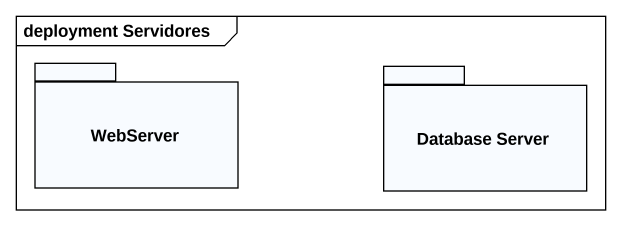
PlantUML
@startuml
mainframe deployment Servidores
package WebServer {
}
package "Database Server" as Database_Server {
}
@enduml
